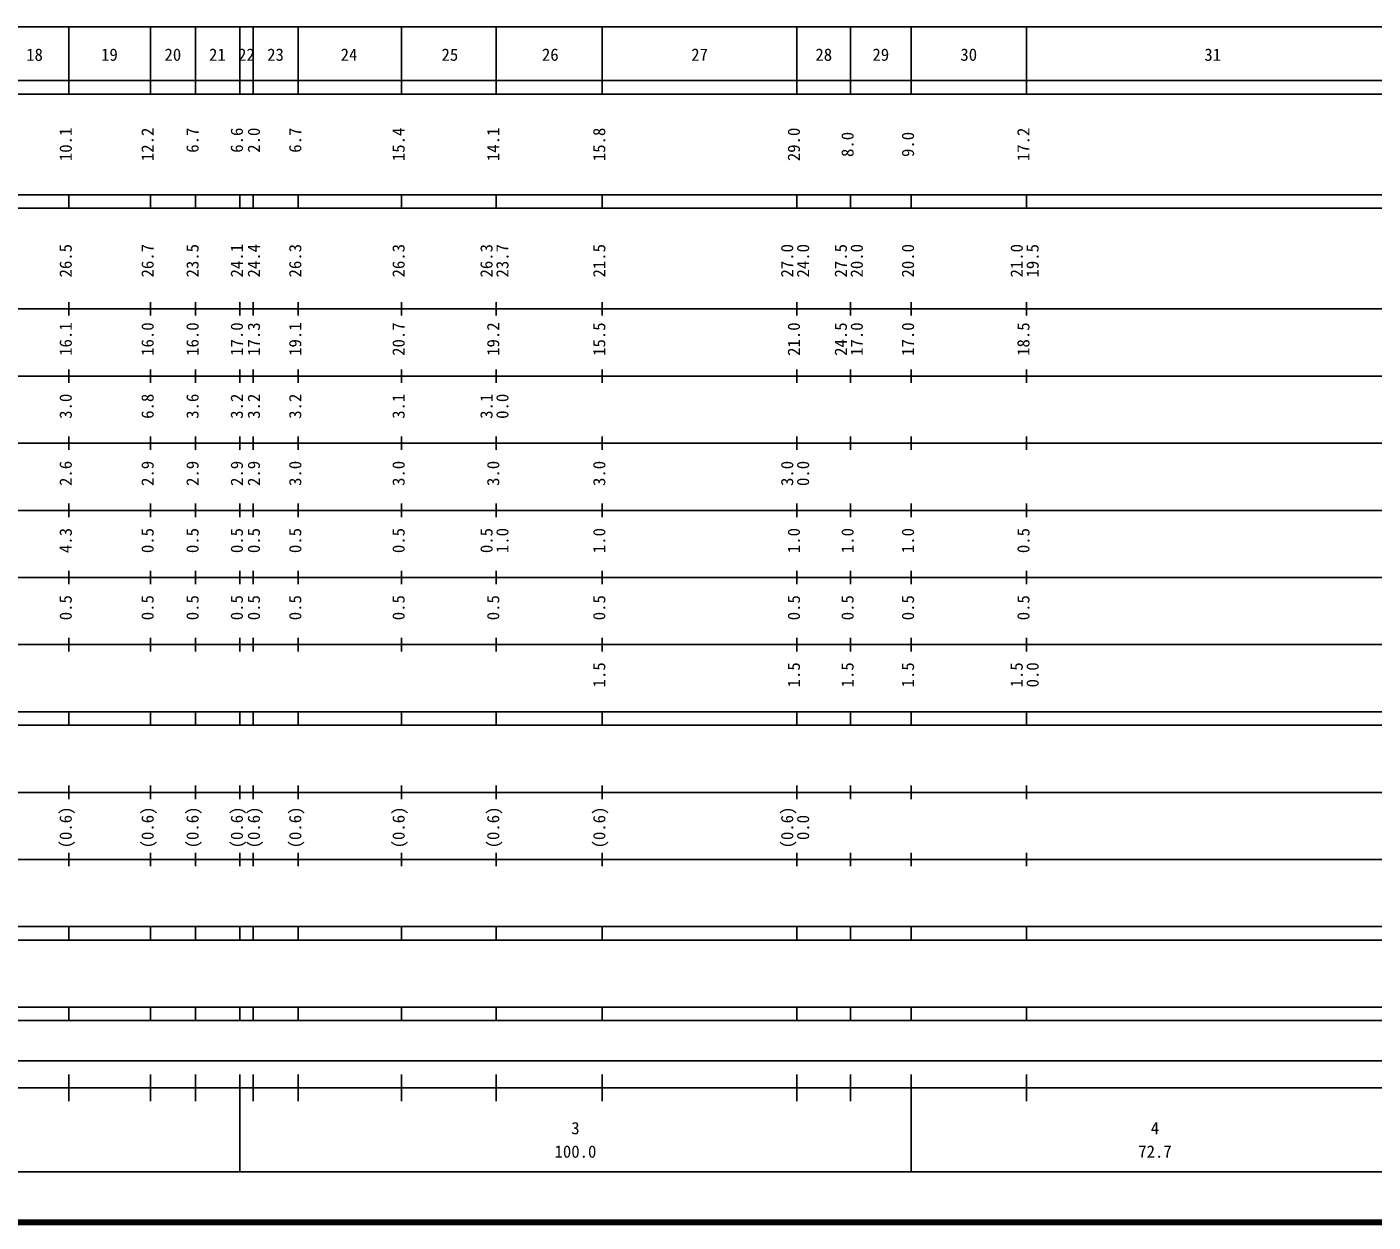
# Model space of a CAD drawing. Units: millimetres at full size, sheet at 1:1000; details may follow other scales. Extents: x 40000 to 680000, y 20000 to 380000.
# Drawn here: x 236267 to 436848, y 20000 to 198000 of the extents above; entities that cross this region are included whole.
import ezdxf
from ezdxf.enums import TextEntityAlignment as Align

# ---------------------------------------------------------------- set-up
doc = ezdxf.new("R2010")
doc.units = ezdxf.units.MM
doc.header["$LTSCALE"] = 1000
doc.layers.add('M-TTL', color=2, linetype='Continuous', lineweight=140)
doc.layers.add('M-TTL-BAND', color=7, linetype='Continuous', lineweight=25)
doc.styles.add('ＭＳ ゴシック', font='')
doc.styles.get('ＭＳ ゴシック').set_extended_font_data('MS Gothic')

msp = doc.modelspace()

# ---------------------------------------------------------------- linework, layer by layer
at = {"layer": 'M-TTL'}
msp.add_line((40000, 20000), (680000, 20000), dxfattribs=at)
at = {"layer": 'M-TTL-BAND'}
for p, q in [((68000, 198000), (579000, 198000)), ((242500, 198000), (242500, 188000)), ((254700, 198000), (254700, 188000)), ((261400, 198000), (261400, 188000)), ((268000, 188000), (268000, 198000)), ((270000, 198000), (270000, 188000)), ((276700, 198000), (276700, 188000)), ((292100, 198000), (292100, 188000)), ((306200, 198000), (306200, 188000)), ((322000, 188000), (322000, 198000)), ((351000, 188000), (351000, 198000)), ((359000, 188000), (359000, 198000)), ((368000, 188000), (368000, 198000)), ((385200, 188000), (385200, 198000)), ((40000, 190000), (579000, 190000)), ((40000, 188000), (579000, 188000)), ((40000, 173000), (579000, 173000)), ((242500, 171000), (242500, 173000)), ((254700, 171000), (254700, 173000)), ((261400, 171000), (261400, 173000)), ((268000, 171000), (268000, 173000)), ((270000, 171000), (270000, 173000)), ((276700, 171000), (276700, 173000)), ((292100, 171000), (292100, 173000)), ((306200, 171000), (306200, 173000)), ((322000, 171000), (322000, 173000)), ((351000, 171000), (351000, 173000)), ((359000, 171000), (359000, 173000)), ((368000, 171000), (368000, 173000)), ((385200, 171000), (385200, 173000)), ((40000, 171000), (579000, 171000)), ((242500, 155000), (242500, 157000)), ((254700, 155000), (254700, 157000)), ((261400, 155000), (261400, 157000)), ((268000, 155000), (268000, 157000)), ((270000, 155000), (270000, 157000)), ((276700, 155000), (276700, 157000)), ((292100, 155000), (292100, 157000)), ((306200, 155000), (306200, 157000)), ((322000, 155000), (322000, 157000)), ((351000, 155000), (351000, 157000)), ((359000, 155000), (359000, 157000)), ((368000, 155000), (368000, 157000)), ((385200, 155000), (385200, 157000)), ((40000, 156000), (579000, 156000)), ((242500, 145000), (242500, 147000)), ((254700, 145000), (254700, 147000)), ((261400, 145000), (261400, 147000)), ((268000, 145000), (268000, 147000)), ((270000, 145000), (270000, 147000)), ((276700, 145000), (276700, 147000)), ((292100, 145000), (292100, 147000)), ((306200, 145000), (306200, 147000)), ((322000, 145000), (322000, 147000)), ((351000, 145000), (351000, 147000)), ((359000, 145000), (359000, 147000)), ((368000, 145000), (368000, 147000)), ((385200, 145000), (385200, 147000)), ((46000, 146000), (579000, 146000)), ((242500, 135000), (242500, 137000)), ((254700, 135000), (254700, 137000)), ((261400, 135000), (261400, 137000)), ((268000, 135000), (268000, 137000)), ((270000, 135000), (270000, 137000)), ((276700, 135000), (276700, 137000)), ((292100, 135000), (292100, 137000)), ((306200, 135000), (306200, 137000)), ((322000, 135000), (322000, 137000)), ((351000, 135000), (351000, 137000)), ((359000, 135000), (359000, 137000)), ((368000, 135000), (368000, 137000)), ((385200, 135000), (385200, 137000)), ((52000, 136000), (579000, 136000)), ((242500, 125000), (242500, 127000)), ((254700, 125000), (254700, 127000)), ((261400, 125000), (261400, 127000)), ((268000, 125000), (268000, 127000)), ((270000, 125000), (270000, 127000)), ((276700, 125000), (276700, 127000)), ((292100, 125000), (292100, 127000)), ((306200, 125000), (306200, 127000)), ((322000, 125000), (322000, 127000)), ((351000, 125000), (351000, 127000)), ((359000, 125000), (359000, 127000)), ((368000, 125000), (368000, 127000)), ((385200, 125000), (385200, 127000)), ((46000, 126000), (579000, 126000)), ((242500, 115000), (242500, 117000)), ((254700, 115000), (254700, 117000)), ((261400, 115000), (261400, 117000)), ((268000, 115000), (268000, 117000)), ((270000, 115000), (270000, 117000)), ((276700, 115000), (276700, 117000)), ((292100, 115000), (292100, 117000)), ((306200, 115000), (306200, 117000)), ((322000, 115000), (322000, 117000)), ((351000, 115000), (351000, 117000)), ((359000, 115000), (359000, 117000)), ((368000, 115000), (368000, 117000)), ((385200, 115000), (385200, 117000)), ((52000, 116000), (579000, 116000)), ((242500, 105000), (242500, 107000)), ((254700, 105000), (254700, 107000)), ((261400, 105000), (261400, 107000)), ((268000, 105000), (268000, 107000)), ((270000, 105000), (270000, 107000)), ((276700, 105000), (276700, 107000)), ((292100, 105000), (292100, 107000)), ((306200, 105000), (306200, 107000)), ((322000, 105000), (322000, 107000)), ((351000, 105000), (351000, 107000)), ((359000, 105000), (359000, 107000)), ((368000, 105000), (368000, 107000)), ((385200, 105000), (385200, 107000)), ((46000, 106000), (579000, 106000)), ((40000, 96000), (579000, 96000)), ((242500, 94000), (242500, 96000)), ((254700, 94000), (254700, 96000)), ((261400, 94000), (261400, 96000)), ((268000, 94000), (268000, 96000)), ((270000, 94000), (270000, 96000)), ((276700, 94000), (276700, 96000)), ((292100, 94000), (292100, 96000)), ((306200, 94000), (306200, 96000)), ((322000, 94000), (322000, 96000)), ((351000, 94000), (351000, 96000)), ((359000, 94000), (359000, 96000)), ((368000, 94000), (368000, 96000)), ((385200, 94000), (385200, 96000)), ((40000, 94000), (579000, 94000)), ((242500, 83000), (242500, 85000)), ((254700, 83000), (254700, 85000)), ((261400, 83000), (261400, 85000)), ((268000, 83000), (268000, 85000)), ((270000, 83000), (270000, 85000)), ((276700, 83000), (276700, 85000)), ((292100, 83000), (292100, 85000)), ((306200, 83000), (306200, 85000)), ((322000, 83000), (322000, 85000)), ((351000, 83000), (351000, 85000)), ((359000, 83000), (359000, 85000)), ((368000, 83000), (368000, 85000)), ((385200, 83000), (385200, 85000)), ((49000, 84000), (579000, 84000)), ((242500, 73000), (242500, 75000)), ((254700, 73000), (254700, 75000)), ((261400, 73000), (261400, 75000)), ((268000, 73000), (268000, 75000)), ((270000, 73000), (270000, 75000)), ((276700, 73000), (276700, 75000)), ((292100, 73000), (292100, 75000)), ((306200, 73000), (306200, 75000)), ((322000, 73000), (322000, 75000)), ((351000, 73000), (351000, 75000)), ((359000, 73000), (359000, 75000)), ((368000, 73000), (368000, 75000)), ((385200, 73000), (385200, 75000)), ((40000, 74000), (579000, 74000)), ((40000, 64000), (579000, 64000)), ((242500, 62000), (242500, 64000)), ((254700, 62000), (254700, 64000)), ((261400, 62000), (261400, 64000)), ((268000, 62000), (268000, 64000)), ((270000, 62000), (270000, 64000)), ((276700, 62000), (276700, 64000)), ((292100, 62000), (292100, 64000)), ((306200, 62000), (306200, 64000)), ((322000, 62000), (322000, 64000)), ((351000, 62000), (351000, 64000)), ((359000, 62000), (359000, 64000)), ((368000, 62000), (368000, 64000)), ((385200, 62000), (385200, 64000)), ((40000, 62000), (579000, 62000)), ((40000, 52000), (579000, 52000)), ((242500, 50000), (242500, 52000)), ((254700, 50000), (254700, 52000)), ((261400, 50000), (261400, 52000)), ((268000, 50000), (268000, 52000)), ((270000, 50000), (270000, 52000)), ((276700, 50000), (276700, 52000)), ((292100, 50000), (292100, 52000)), ((306200, 50000), (306200, 52000)), ((322000, 50000), (322000, 52000)), ((351000, 50000), (351000, 52000)), ((359000, 50000), (359000, 52000)), ((368000, 50000), (368000, 52000)), ((385200, 50000), (385200, 52000)), ((40000, 50000), (579000, 50000)), ((71000, 44000), (565000, 44000)), ((242500, 38000), (242500, 42000)), ((254700, 38000), (254700, 42000)), ((261400, 38000), (261400, 42000)), ((268000, 27500), (268000, 42000)), ((270000, 38000), (270000, 42000)), ((276700, 38000), (276700, 42000)), ((292100, 38000), (292100, 42000)), ((306200, 38000), (306200, 42000)), ((322000, 38000), (322000, 42000)), ((351000, 38000), (351000, 42000)), ((359000, 38000), (359000, 42000)), ((368000, 27500), (368000, 42000)), ((385200, 38000), (385200, 42000)), ((40000, 40000), (579000, 40000)), ((68000, 27500), (579000, 27500))]:
    msp.add_line(p, q, dxfattribs=at)

# ---------------------------------------------------------------- texts
at = {"layer": 'M-TTL-BAND', "style": 'ＭＳ ゴシック'}
for s, p in [('18', (237402, 192405)), ('19', (248564, 192405)), ('20', (258009, 192405)), ('21', (264648, 192405)), ('22', (268980, 192405)), ('23', (273311, 192405)), ('24', (284262, 192405)), ('25', (299288, 192405)), ('26', (314250, 192405)), ('27', (336500, 192405)), ('28', (355000, 192405)), ('29', (363500, 192405)), ('30', (376600, 192405)), ('31', (412950, 192405)), ('3', (318000, 32523)), ('4', (404350, 32523)), ('100.0', (318000, 29033)), ('72.7', (404350, 29033))]:
    msp.add_text(s, height=1833, dxfattribs=at).set_placement(p, align=Align.BOTTOM_CENTER)
for s, p in [('10.1', (243500, 183000)), ('12.2', (255700, 183000)), ('6.7', (262400, 183000)), ('6.6', (269000, 183000)), ('2.0', (271539, 183000)), ('6.7', (277700, 183000)), ('15.4', (293100, 183000)), ('14.1', (307200, 183000)), ('26.5', (243500, 165674)), ('26.7', (255700, 165674)), ('23.5', (262400, 165674)), ('24.1', (269000, 165674)), ('24.4', (271539, 165674)), ('26.3', (277700, 165674)), ('26.3', (293100, 165674)), ('16.1', (243500, 154000)), ('16.0', (255700, 154000)), ('16.0', (262400, 154000)), ('17.0', (269000, 154000)), ('17.3', (271539, 154000)), ('19.1', (277700, 154000)), ('20.7', (293100, 154000)), ('19.2', (307200, 154000)), ('3.0', (243500, 143375)), ('6.8', (255700, 143375)), ('3.6', (262400, 143375)), ('3.2', (269000, 143375)), ('3.2', (271539, 143375)), ('3.2', (277700, 143375)), ('3.1', (293100, 143375)), ('2.6', (243500, 133375)), ('2.9', (255700, 133375)), ('2.9', (262400, 133375)), ('2.9', (269000, 133375)), ('2.9', (271539, 133375)), ('3.0', (277700, 133375)), ('3.0', (293100, 133375)), ('3.0', (307200, 133375)), ('4.3', (243500, 123375)), ('0.5', (255700, 123375)), ('0.5', (262400, 123375)), ('0.5', (269000, 123375)), ('0.5', (271539, 123375)), ('0.5', (277700, 123375)), ('0.5', (293100, 123375)), ('0.5', (306200, 123375)), ('1.0', (308570, 123375)), ('0.5', (243500, 113375)), ('0.5', (255700, 113375)), ('0.5', (262400, 113375)), ('0.5', (269000, 113375)), ('0.5', (271539, 113375)), ('0.5', (277700, 113375)), ('0.5', (293100, 113375)), ('0.5', (307200, 113375)), ('(0.6)', (243500, 81889)), ('(0.6)', (255700, 81889)), ('(0.6)', (262400, 81889)), ('(0.6)', (269000, 81889)), ('(0.6)', (271539, 81889)), ('(0.6)', (277700, 81889)), ('(0.6)', (293100, 81889)), ('(0.6)', (307200, 81889))]:
    msp.add_text(s, height=1833, rotation=90, dxfattribs=at).set_placement(p, align=Align.BOTTOM_RIGHT)
for s, p in [('15.8', (323000, 180500)), ('29.0', (352000, 180500)), ('17.2', (386200, 180500)), ('8.0', (360000, 180500)), ('9.0', (369000, 180500)), ('26.3', (306200, 163174)), ('23.7', (308570, 163174)), ('21.5', (323000, 163174)), ('27.0', (351000, 163174)), ('24.0', (353370, 163174)), ('27.5', (359000, 163174)), ('20.0', (361370, 163174)), ('20.0', (369000, 163174)), ('21.0', (385200, 163174)), ('19.5', (387570, 163174)), ('15.5', (323000, 151500)), ('21.0', (352000, 151500)), ('24.5', (359000, 151500)), ('17.0', (361370, 151500)), ('17.0', (369000, 151500)), ('18.5', (386200, 151500)), ('3.1', (306200, 141500)), ('0.0', (308570, 141500)), ('3.0', (323000, 131500)), ('3.0', (351000, 131500)), ('0.0', (353370, 131500)), ('1.0', (323000, 121500)), ('1.0', (352000, 121500)), ('1.0', (360000, 121500)), ('1.0', (369000, 121500)), ('0.5', (386200, 121500)), ('0.5', (323000, 111500)), ('0.5', (352000, 111500)), ('0.5', (360000, 111500)), ('0.5', (369000, 111500)), ('0.5', (386200, 111500)), ('1.5', (323000, 101500)), ('1.5', (352000, 101500)), ('1.5', (360000, 101500)), ('1.5', (369000, 101500)), ('1.5', (385200, 101500)), ('0.0', (387570, 101500)), ('(0.6)', (323000, 78764)), ('(0.6)', (351000, 78764)), ('0.0', (353370, 78764))]:
    msp.add_text(s, height=1833, rotation=90, dxfattribs=at).set_placement(p, align=Align.BOTTOM_CENTER)

doc.saveas('drawing.dxf')
